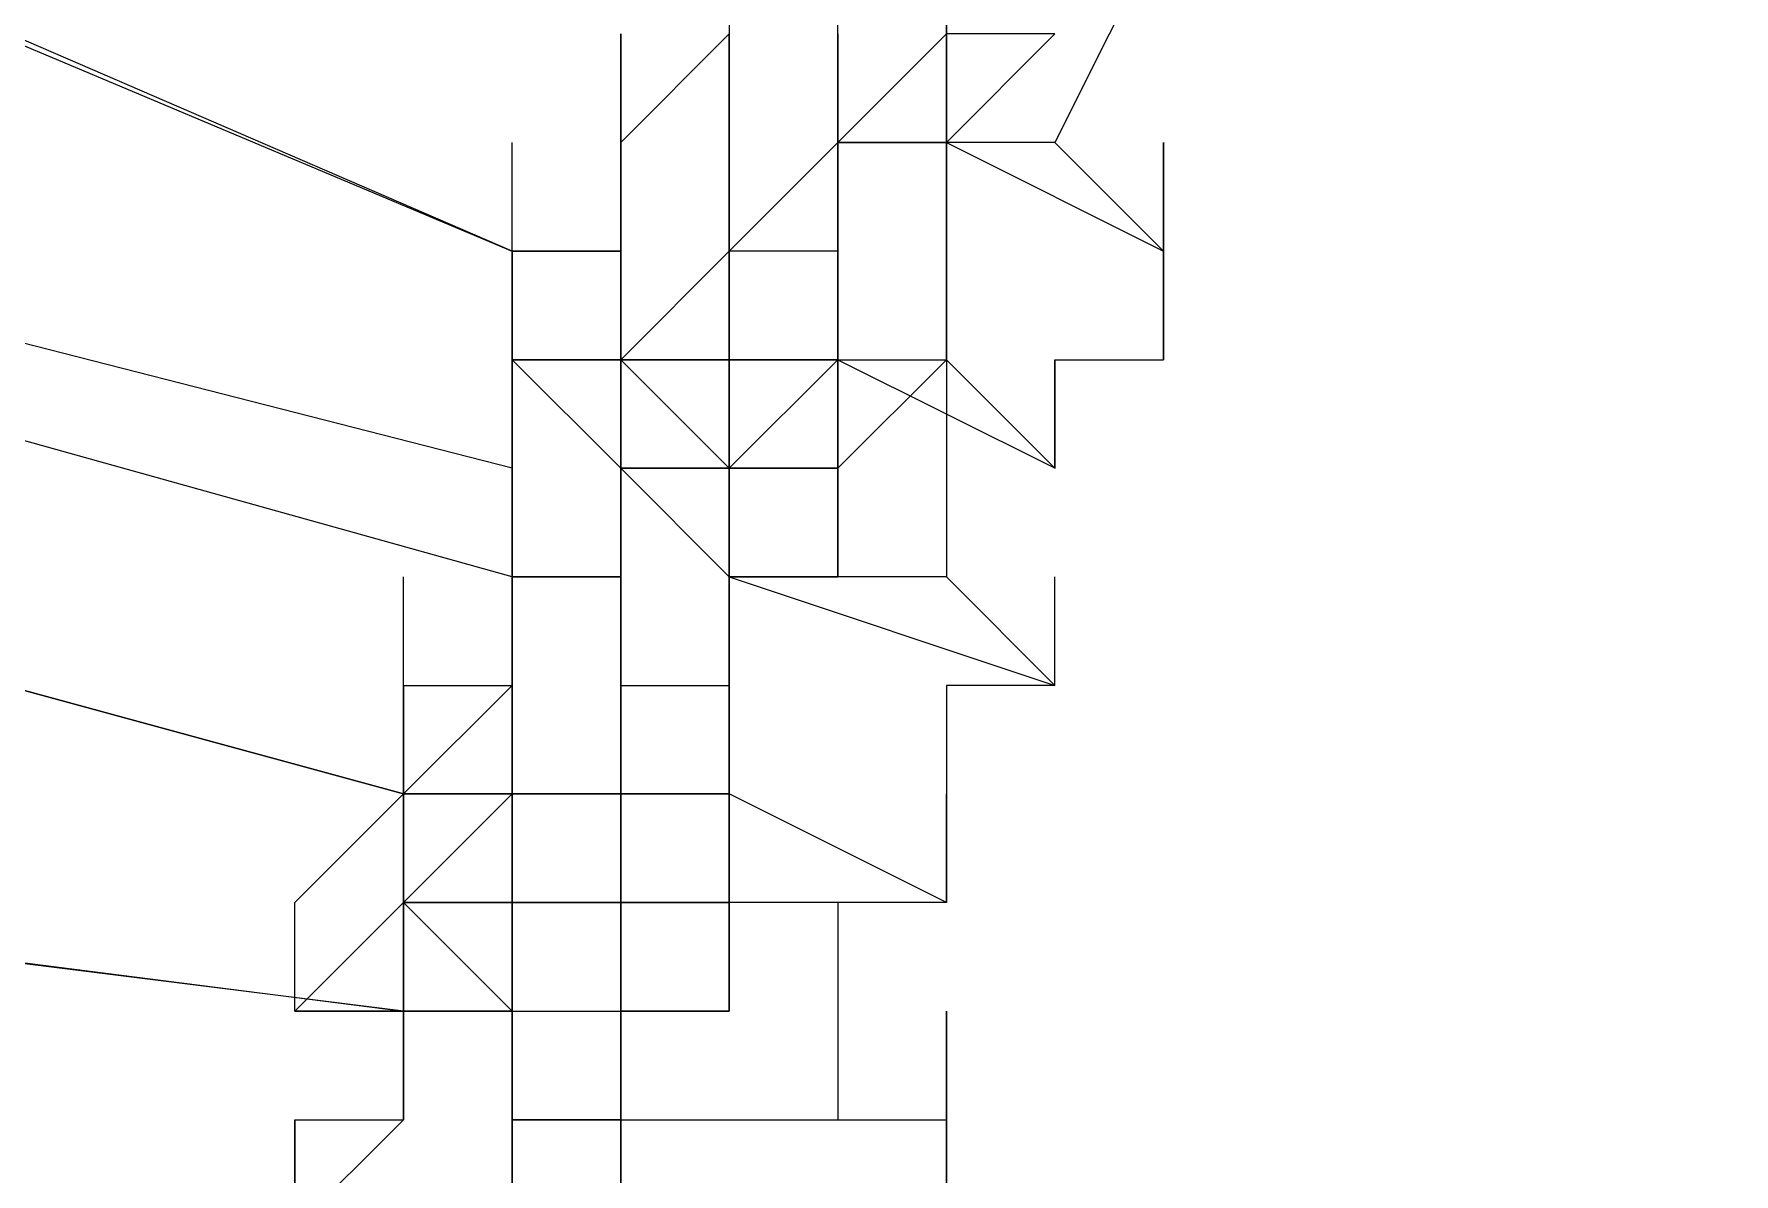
# Model space of a CAD drawing. Header units: inches. Extents: x 3324238 to 135265466, y -1036581 to 20094598.
# Drawn here: x 3353726.348 to 3353727.609, y -519025.387 to -519024.541 of the extents above; entities that cross this region are included whole.
import ezdxf

# ---------------------------------------------------------------- set-up
doc = ezdxf.new("R2010")
doc.units = ezdxf.units.IN
doc.header["$MEASUREMENT"] = 0
doc.layers.add('PDF_Geometry', color=7, linetype='Continuous')

msp = doc.modelspace()

# ---------------------------------------------------------------- linework, layer by layer
at = {"layer": 'PDF_Geometry', "color": 32, "lineweight": 13, "true_color": 0xdd6e00}
msp.add_lwpolyline([(3353740.2386, -519026.0718, 1.00015), (3353717.3563, -519026.0718), (3353717.3563, -519077.0734)], format="xyb", dxfattribs=at)
at = {"layer": 'PDF_Geometry', "lineweight": 25}
for points in [[(3353723.6409, -519023.4129), (3353726.7026, -519024.702)], [(3353726.7832, -519024.7826), (3353726.7832, -519024.8632), (3353726.7832, -519024.7826), (3353726.7832, -519024.8632), (3353726.7832, -519024.7826), (3353726.7832, -519024.7021), (3353726.7832, -519024.6215), (3353726.7832, -519024.5409), (3353726.7832, -519024.6215), (3353726.7832, -519024.7021), (3353726.7832, -519024.6215), (3353726.7832, -519024.7021), (3353726.7832, -519024.6215), (3353726.7832, -519024.7021), (3353726.7832, -519024.7826), (3353726.7832, -519024.8632), (3353726.7832, -519024.7826), (3353726.7832, -519024.7021), (3353726.7832, -519024.7826), (3353726.7832, -519024.7021), (3353726.7832, -519024.7826), (3353726.7832, -519024.7021), (3353726.7832, -519024.7826), (3353726.7832, -519024.8632), (3353726.7832, -519024.7826), (3353726.7832, -519024.7021), (3353726.7026, -519024.7021), (3353723.7214, -519023.4129)], [(3353726.7832, -519025.4272), (3353726.7832, -519025.3466), (3353726.7832, -519025.2661), (3353726.7832, -519025.1855), (3353726.7832, -519025.1049), (3353726.7832, -519025.1855), (3353726.7832, -519025.1049), (3353726.7832, -519025.1855), (3353726.7832, -519025.1049), (3353726.7832, -519025.0243), (3353726.7832, -519024.9438), (3353726.7026, -519024.9438), (3353726.7026, -519025.0243), (3353726.7026, -519024.9438), (3353726.7026, -519024.8632), (3353723.238, -519023.9769)], [(3353726.7026, -519024.8632), (3353726.7026, -519024.9438), (3353726.7832, -519024.9438), (3353726.7026, -519024.9438), (3353723.238, -519023.9769)], [(3353726.622, -519025.1049), (3353726.622, -519025.1855), (3353726.7026, -519025.1855), (3353726.7026, -519025.2661), (3353726.7026, -519025.1855), (3353726.7026, -519025.2661), (3353726.7026, -519025.3466), (3353726.7026, -519025.2661), (3353726.7026, -519025.1855), (3353726.7026, -519025.2661), (3353726.7026, -519025.1855), (3353726.7026, -519025.1049), (3353726.7026, -519025.1855), (3353726.7026, -519025.1049), (3353726.7026, -519025.0243), (3353726.622, -519025.1049), (3353726.622, -519025.0243), (3353726.622, -519025.1049), (3353723.0769, -519024.1381), (3353722.9963, -519024.1381), (3353723.0769, -519024.1381), (3353723.0769, -519024.2186), (3353723.0769, -519024.2992)], [(3353723.0769, -519024.138), (3353726.622, -519025.1049)], [(3353726.9443, -519024.5409), (3353726.9443, -519024.4604), (3353726.9443, -519024.3798)], [(3353726.8637, -519024.4604), (3353726.8637, -519024.5409), (3353726.8637, -519024.6215), (3353726.8637, -519024.7021), (3353726.7832, -519024.7826), (3353726.7832, -519024.7021), (3353726.7832, -519024.7826), (3353726.7832, -519024.8632), (3353726.8637, -519024.9438), (3353726.8637, -519024.8632), (3353726.8637, -519024.9438), (3353727.1054, -519025.0243), (3353727.0249, -519025.0243), (3353727.0249, -519025.1049), (3353727.0249, -519025.1855), (3353726.8637, -519025.1049), (3353726.8637, -519025.1855), (3353726.8637, -519025.1049), (3353726.8637, -519025.1855), (3353726.8637, -519025.1049), (3353726.8637, -519025.0243), (3353726.8637, -519024.9438), (3353726.8637, -519024.8632), (3353726.7832, -519024.8632), (3353726.8637, -519024.8632), (3353726.8637, -519024.9438), (3353726.8637, -519024.8632), (3353726.9443, -519024.8632), (3353726.9443, -519024.7826), (3353726.9443, -519024.7021), (3353726.9443, -519024.7826), (3353726.9443, -519024.8632), (3353726.9443, -519024.7826), (3353727.0249, -519024.7826), (3353727.0249, -519024.7021), (3353727.0249, -519024.6215), (3353726.9443, -519024.6215), (3353726.9443, -519024.5409), (3353726.9443, -519024.6215), (3353726.9443, -519024.5409), (3353726.9443, -519024.6215), (3353726.9443, -519024.5409)], [(3353727.186, -519024.4604), (3353727.1054, -519024.6215)], [(3353726.8637, -519024.702), (3353726.8637, -519024.7826), (3353726.7832, -519024.7826), (3353726.7832, -519024.7021), (3353726.7832, -519024.7826), (3353726.7832, -519024.7021), (3353726.7832, -519024.7826), (3353726.7832, -519024.7021), (3353726.7832, -519024.7826), (3353726.7832, -519024.7021), (3353726.7832, -519024.6215), (3353726.7832, -519024.5409), (3353726.7832, -519024.6215), (3353726.7832, -519024.7021), (3353726.7832, -519024.7826), (3353726.7832, -519024.8632), (3353726.7832, -519024.9438), (3353726.7832, -519024.8632), (3353726.7832, -519024.9438), (3353726.7832, -519025.0243), (3353726.7832, -519024.9438), (3353726.7832, -519024.8632), (3353726.7832, -519024.7826), (3353726.7832, -519024.7021), (3353726.7832, -519024.7826), (3353726.7832, -519024.8632), (3353726.7832, -519024.7826), (3353726.7832, -519024.8632), (3353726.7832, -519024.7826)], [(3353726.7832, -519024.7021), (3353726.7832, -519024.6215), (3353726.7832, -519024.5409)], [(3353726.7832, -519024.6215), (3353726.7832, -519024.7021), (3353726.7832, -519024.6215), (3353726.7832, -519024.7021), (3353726.7832, -519024.6215), (3353726.8637, -519024.5409)], [(3353726.7832, -519024.7021), (3353726.7832, -519024.6215), (3353726.7832, -519024.5409)], [(3353726.8637, -519024.5409), (3353726.7832, -519024.6215), (3353726.7832, -519024.5409)], [(3353727.0249, -519024.5409), (3353727.0249, -519024.6215), (3353727.0249, -519024.7021), (3353727.0249, -519024.7826), (3353727.0249, -519024.9438), (3353726.9443, -519024.9438), (3353726.8637, -519024.9438), (3353726.8637, -519024.8632), (3353726.9443, -519024.8632), (3353726.9443, -519024.7826), (3353726.9443, -519024.8632), (3353726.9443, -519024.7826), (3353726.9443, -519024.8632), (3353726.9443, -519024.7826), (3353726.9443, -519024.7021), (3353726.9443, -519024.6215), (3353726.8637, -519024.7021)], [(3353726.8637, -519024.6215), (3353726.8637, -519024.5409)], [(3353727.0249, -519024.5409), (3353726.9443, -519024.6215), (3353727.0249, -519024.6215), (3353727.0249, -519024.5409)], [(3353726.9443, -519024.5409), (3353726.9443, -519024.6215), (3353726.9443, -519024.5409)], [(3353726.9443, -519024.5409), (3353726.9443, -519024.6215), (3353726.9443, -519024.7021), (3353726.9443, -519024.6215), (3353727.0249, -519024.6215), (3353727.0249, -519024.5409)], [(3353726.9443, -519024.5409), (3353726.9443, -519024.6215), (3353727.0249, -519024.6215), (3353727.186, -519024.7021)], [(3353726.9443, -519024.6215), (3353726.9443, -519024.5409)], [(3353727.0249, -519024.6215), (3353727.0249, -519024.5409)], [(3353727.0249, -519024.5409), (3353727.0249, -519024.6215), (3353727.0249, -519024.5409)], [(3353727.0249, -519024.5409), (3353727.0249, -519024.6215), (3353727.0249, -519024.5409)], [(3353727.0249, -519024.6215), (3353727.0249, -519024.5409)], [(3353727.0249, -519024.6215), (3353727.0249, -519024.5409)], [(3353727.186, -519024.6215), (3353727.186, -519024.7021), (3353727.1054, -519024.6215), (3353727.0249, -519024.6215), (3353727.0249, -519024.5409)], [(3353726.8637, -519024.8632), (3353726.8637, -519024.9438), (3353726.8637, -519025.0243), (3353726.8637, -519024.9438), (3353726.8637, -519024.8632), (3353726.9443, -519024.8632), (3353726.9443, -519024.7826), (3353726.9443, -519024.8632), (3353726.9443, -519024.9438), (3353726.9443, -519024.8632), (3353726.9443, -519024.7826), (3353726.9443, -519024.8632), (3353726.8637, -519024.8632), (3353726.8637, -519024.9438), (3353726.8637, -519024.8632), (3353726.8637, -519024.9438), (3353726.8637, -519024.8632), (3353726.8637, -519024.9438), (3353726.8637, -519024.8632), (3353726.8637, -519024.7826), (3353726.8637, -519024.7021), (3353726.8637, -519024.7826), (3353726.8637, -519024.7021), (3353726.8637, -519024.6215), (3353726.8637, -519024.7021), (3353726.8637, -519024.6215), (3353726.8637, -519024.7021), (3353726.8637, -519024.7826), (3353726.8637, -519024.8632), (3353726.8637, -519024.7826), (3353726.8637, -519024.8632), (3353726.7832, -519024.7826), (3353726.7026, -519024.7826), (3353726.7026, -519024.8632)], [(3353726.7026, -519024.7021), (3353726.7026, -519024.6215)], [(3353726.7026, -519024.7021), (3353726.7026, -519024.6215)], [(3353726.7026, -519024.7021), (3353726.7026, -519024.6215)], [(3353726.7832, -519024.7021), (3353726.7832, -519024.6215)], [(3353726.7832, -519024.7021), (3353726.7832, -519024.6215)], [(3353726.7832, -519024.6215), (3353726.7832, -519024.7021), (3353726.7832, -519024.6215)], [(3353726.7832, -519024.7826), (3353726.7832, -519024.702), (3353726.7832, -519024.6215)], [(3353726.8637, -519024.6215), (3353726.8637, -519024.702), (3353726.8637, -519024.7826), (3353726.8637, -519024.7021), (3353726.8637, -519024.7826), (3353726.8637, -519024.7021), (3353726.8637, -519024.7826), (3353726.8637, -519024.7021), (3353726.8637, -519024.7826), (3353726.9443, -519024.7826), (3353726.9443, -519024.7021), (3353726.9443, -519024.7826), (3353726.9443, -519024.8632), (3353726.9443, -519024.7826), (3353726.9443, -519024.8632), (3353726.9443, -519024.7826), (3353726.9443, -519024.8632), (3353726.9443, -519024.7826), (3353726.9443, -519024.7021), (3353726.9443, -519024.7826), (3353727.0249, -519024.7826), (3353727.0249, -519024.7021), (3353727.0249, -519024.7826), (3353726.9443, -519024.8632), (3353727.0249, -519024.7826), (3353727.1054, -519024.8632), (3353727.1054, -519024.7826), (3353727.1054, -519024.8632)], [(3353726.8637, -519024.7021), (3353726.8637, -519024.6215)], [(3353726.8637, -519024.7021), (3353726.8637, -519024.6215)], [(3353726.8637, -519024.7021), (3353726.8637, -519024.6215)], [(3353726.8637, -519024.7021), (3353726.8637, -519024.6215)], [(3353726.8637, -519024.7021), (3353726.8637, -519024.6215)], [(3353726.8637, -519024.7021), (3353726.8637, -519024.6215)], [(3353726.8637, -519024.7021), (3353726.8637, -519024.6215)], [(3353726.8637, -519024.702), (3353726.8637, -519024.6215)], [(3353726.8637, -519024.7021), (3353726.8637, -519024.6215)], [(3353726.9443, -519024.7021), (3353726.9443, -519024.6215)], [(3353727.0249, -519024.7021), (3353727.0249, -519024.6215)], [(3353727.186, -519024.7021), (3353727.186, -519024.6215)], [(3353726.7026, -519024.7021), (3353726.7832, -519024.7021)], [(3353726.7026, -519024.7826), (3353726.7026, -519024.7021), (3353726.7026, -519024.7826)], [(3353726.7026, -519024.7826), (3353726.7026, -519024.7021)], [(3353726.7026, -519024.7826), (3353726.7026, -519024.7021)], [(3353726.7026, -519024.7826), (3353726.7026, -519024.7021)], [(3353726.7026, -519024.7826), (3353726.7026, -519024.7021)], [(3353726.8637, -519025.2661), (3353726.8637, -519025.1855), (3353726.8637, -519025.2661), (3353726.8637, -519025.1855), (3353726.8637, -519025.1049), (3353726.8637, -519025.0243), (3353726.8637, -519024.9438), (3353726.8637, -519024.8632), (3353726.8637, -519024.7826), (3353726.7832, -519024.7826), (3353726.7832, -519024.7021), (3353726.7026, -519024.7021), (3353726.7026, -519024.7826), (3353726.7026, -519024.8632), (3353726.7026, -519024.7826)], [(3353726.7026, -519024.7021), (3353726.7832, -519024.7021)], [(3353726.7026, -519024.7826), (3353726.7026, -519024.7021)], [(3353726.7026, -519024.7826), (3353726.7026, -519024.7021)], [(3353726.7026, -519024.7826), (3353726.7026, -519024.7021)], [(3353726.7026, -519024.7826), (3353726.7026, -519024.7021)], [(3353726.7026, -519024.7826), (3353726.7026, -519024.7021)], [(3353726.7026, -519024.7021), (3353726.7832, -519024.7021)], [(3353726.7026, -519024.7021), (3353726.7832, -519024.7021)], [(3353726.7832, -519024.7826), (3353726.7832, -519024.702)], [(3353726.9443, -519024.7021), (3353726.8637, -519024.7021), (3353726.7832, -519024.7826)], [(3353726.7832, -519024.7826), (3353726.7832, -519024.7021)], [(3353726.7832, -519024.7826), (3353726.7832, -519024.7021)], [(3353726.7832, -519024.7021), (3353726.7832, -519024.7826)], [(3353726.7832, -519024.7826), (3353726.7832, -519024.7021)], [(3353726.7832, -519024.7826), (3353726.7832, -519024.7021)], [(3353726.7832, -519024.7826), (3353726.7832, -519024.7021)], [(3353726.7832, -519024.7826), (3353726.7832, -519024.7021)], [(3353726.7832, -519024.7826), (3353726.7832, -519024.7021)], [(3353726.7832, -519024.7826), (3353726.7832, -519024.7021)], [(3353726.7832, -519024.7021), (3353726.7832, -519024.7826)], [(3353726.8637, -519024.7826), (3353726.8637, -519024.7021)], [(3353726.8637, -519024.7826), (3353726.8637, -519024.7021)], [(3353726.8637, -519024.7826), (3353726.8637, -519024.7021)], [(3353726.8637, -519024.7826), (3353726.8637, -519024.7021)], [(3353726.9443, -519024.8632), (3353726.9443, -519024.7826), (3353726.9443, -519024.702)], [(3353726.9443, -519024.7826), (3353726.9443, -519024.702)], [(3353726.9443, -519024.7826), (3353726.9443, -519024.702)], [(3353726.9443, -519024.7826), (3353726.9443, -519024.7021)], [(3353726.9443, -519024.7826), (3353726.9443, -519024.7021)], [(3353726.9443, -519024.7826), (3353726.9443, -519024.7021)], [(3353726.9443, -519024.7826), (3353726.9443, -519024.7021)], [(3353727.0249, -519024.7826), (3353727.0249, -519024.702)], [(3353727.0249, -519024.7826), (3353727.0249, -519024.7021)], [(3353727.1054, -519024.7826), (3353727.186, -519024.7826), (3353727.186, -519024.702)], [(3353727.186, -519024.7826), (3353727.186, -519024.702)], [(3353726.7026, -519024.8632), (3353726.7026, -519024.7826)], [(3353726.7026, -519024.8632), (3353726.7026, -519024.7826)], [(3353726.7026, -519024.8632), (3353726.7026, -519024.7826)], [(3353726.7026, -519024.7826), (3353726.7832, -519024.7826)], [(3353726.7832, -519024.7826), (3353726.7026, -519024.7826)], [(3353726.7026, -519024.8632), (3353726.7026, -519024.7826)], [(3353726.7026, -519024.7826), (3353726.7832, -519024.8632)], [(3353726.7832, -519024.7826), (3353726.7026, -519024.7826)], [(3353726.7832, -519024.8632), (3353726.7832, -519024.7826)], [(3353726.7832, -519024.8632), (3353726.7832, -519024.7826)], [(3353726.7832, -519024.8632), (3353726.7832, -519024.7826)], [(3353726.7832, -519024.8632), (3353726.7832, -519024.7826)], [(3353726.7832, -519024.8632), (3353726.7832, -519024.7826)], [(3353726.8637, -519024.7826), (3353726.7832, -519024.7826), (3353726.8637, -519024.7826)], [(3353726.7832, -519024.8632), (3353726.7832, -519024.7826)], [(3353726.8637, -519024.7826), (3353726.9443, -519024.7826)], [(3353726.8637, -519024.8632), (3353726.8637, -519024.7826)], [(3353726.8637, -519024.8632), (3353726.8637, -519024.7826)], [(3353726.9443, -519024.8632), (3353726.9443, -519024.7826), (3353726.8637, -519024.7826)], [(3353726.8637, -519024.8632), (3353726.8637, -519024.7826)], [(3353726.8637, -519024.8632), (3353726.8637, -519024.7826)], [(3353726.8637, -519024.8632), (3353726.8637, -519024.7826)], [(3353726.8637, -519024.8632), (3353726.8637, -519024.7826)], [(3353726.8637, -519024.8632), (3353726.8637, -519024.7826)], [(3353726.8637, -519024.8632), (3353726.8637, -519024.7826)], [(3353726.8637, -519024.8632), (3353726.8637, -519024.7826)], [(3353726.8637, -519024.8632), (3353726.8637, -519024.7826)], [(3353726.8637, -519024.8632), (3353726.8637, -519024.7826)], [(3353726.8637, -519024.8632), (3353726.8637, -519024.7826)], [(3353726.8637, -519024.8632), (3353726.8637, -519024.7826)], [(3353726.8637, -519024.8632), (3353726.8637, -519024.7826)], [(3353726.8637, -519024.8632), (3353726.8637, -519024.7826)], [(3353726.8637, -519024.8632), (3353726.8637, -519024.7826)], [(3353726.8637, -519024.8632), (3353726.8637, -519024.7826)], [(3353726.8637, -519024.8632), (3353726.8637, -519024.7826)], [(3353726.8637, -519024.8632), (3353726.9443, -519024.7826)], [(3353726.8637, -519024.8632), (3353726.8637, -519024.7826)], [(3353726.9443, -519024.7826), (3353727.1055, -519024.8632), (3353727.1055, -519024.7826)], [(3353726.9443, -519024.8632), (3353726.9443, -519024.7826)], [(3353726.9443, -519024.8632), (3353726.9443, -519024.7826)], [(3353726.9443, -519024.8632), (3353726.9443, -519024.7826)], [(3353726.9443, -519024.8632), (3353726.9443, -519024.7826)], [(3353726.9443, -519024.8632), (3353726.9443, -519024.7826)], [(3353726.9443, -519024.7826), (3353726.9443, -519024.8632), (3353726.9443, -519024.7826)], [(3353726.9443, -519024.8632), (3353726.9443, -519024.7826)], [(3353726.8637, -519025.1855), (3353726.8637, -519025.1049), (3353726.7832, -519025.1049), (3353726.7026, -519025.1049), (3353726.7026, -519025.0243), (3353726.7026, -519024.9438), (3353726.7026, -519024.8632), (3353726.7026, -519024.9438), (3353726.7026, -519025.0243), (3353726.7026, -519025.1049), (3353726.7026, -519025.0243)], [(3353726.7026, -519024.9438), (3353726.7026, -519024.8632)], [(3353726.7026, -519024.9438), (3353726.7026, -519024.8632)], [(3353726.7026, -519024.9438), (3353726.7026, -519024.8632)], [(3353726.7026, -519024.9438), (3353726.7026, -519024.8632)], [(3353726.7026, -519024.9438), (3353726.7026, -519024.8632)], [(3353726.7026, -519025.0243), (3353726.7026, -519024.9438), (3353726.7026, -519024.8632)], [(3353726.7832, -519024.8632), (3353726.8637, -519024.8632), (3353726.7832, -519024.8632)], [(3353726.7832, -519024.9438), (3353726.7832, -519024.8632)], [(3353726.7832, -519024.9438), (3353726.7832, -519024.8632)], [(3353726.7832, -519024.9438), (3353726.7832, -519024.8632)], [(3353726.8637, -519024.9438), (3353726.8637, -519024.8632)], [(3353726.8637, -519024.9438), (3353726.8637, -519024.8632)], [(3353726.8637, -519024.9438), (3353726.8637, -519024.8632), (3353726.8637, -519024.9438)], [(3353726.8637, -519024.9438), (3353726.8637, -519024.8632)], [(3353726.8637, -519024.9438), (3353726.8637, -519024.8632), (3353726.8637, -519024.9438)], [(3353726.8637, -519024.9438), (3353726.8637, -519024.8632)], [(3353726.8637, -519024.9438), (3353726.8637, -519024.8632)], [(3353726.8637, -519024.9438), (3353726.8637, -519024.8632)], [(3353726.8637, -519024.9438), (3353726.8637, -519024.8632)], [(3353726.9443, -519024.9438), (3353726.9443, -519024.8632)], [(3353726.9443, -519024.8632), (3353726.9443, -519024.9438)], [(3353726.9443, -519024.9438), (3353726.9443, -519024.8632)], [(3353726.9443, -519024.9438), (3353726.9443, -519024.8632)], [(3353726.9443, -519024.9438), (3353726.9443, -519024.8632)], [(3353726.9443, -519024.9438), (3353726.9443, -519024.8632)], [(3353726.9443, -519024.9438), (3353726.9443, -519024.8632)], [(3353726.622, -519025.0243), (3353726.622, -519024.9438)], [(3353726.622, -519025.1855), (3353726.622, -519025.2661), (3353726.7026, -519025.2661), (3353726.622, -519025.2661), (3353726.622, -519025.1855), (3353726.622, -519025.1049), (3353726.622, -519025.1855), (3353726.622, -519025.2661), (3353726.622, -519025.1855), (3353726.622, -519025.1049), (3353726.622, -519025.0243), (3353726.622, -519025.1049), (3353726.622, -519025.0243), (3353726.622, -519025.1049), (3353726.622, -519025.0243), (3353726.622, -519025.1049), (3353726.622, -519025.1855), (3353726.622, -519025.2661), (3353726.622, -519025.1855), (3353726.622, -519025.2661), (3353726.622, -519025.1855), (3353726.622, -519025.1049), (3353726.622, -519025.1855), (3353726.622, -519025.1049), (3353726.622, -519025.1855), (3353726.622, -519025.1049), (3353726.622, -519025.1855), (3353726.622, -519025.1049), (3353726.622, -519025.0243), (3353726.7026, -519025.0243), (3353726.7026, -519025.1049), (3353726.7026, -519025.1855), (3353726.7026, -519025.1049), (3353726.7026, -519025.0243), (3353726.7026, -519024.9438), (3353726.7026, -519025.0243), (3353726.7026, -519024.9438), (3353726.7832, -519024.9438), (3353726.7832, -519025.0243), (3353726.7832, -519025.1049), (3353726.7832, -519025.0243), (3353726.7832, -519025.1049), (3353726.7832, -519025.1855), (3353726.7832, -519025.2661), (3353726.7832, -519025.3466), (3353726.7026, -519025.3466), (3353726.7026, -519025.4272)], [(3353726.7026, -519024.9438), (3353726.7832, -519024.9438)], [(3353726.7026, -519025.0243), (3353726.7026, -519024.9438)], [(3353726.7832, -519025.0243), (3353726.7832, -519024.9438)], [(3353726.7832, -519025.0243), (3353726.7832, -519024.9438)], [(3353726.7832, -519025.0243), (3353726.7832, -519024.9438)], [(3353726.7832, -519025.0243), (3353726.7832, -519024.9438)], [(3353727.0249, -519025.4272), (3353727.0249, -519025.3466), (3353727.0249, -519025.2661), (3353727.0249, -519025.3466), (3353727.0249, -519025.4272), (3353726.9443, -519025.4272), (3353726.9443, -519025.5078), (3353726.8637, -519025.5078), (3353726.7832, -519025.5078), (3353726.7832, -519025.4272), (3353726.7832, -519025.3466), (3353726.7832, -519025.2661), (3353726.7832, -519025.3466), (3353726.7832, -519025.2661), (3353726.7832, -519025.3466), (3353726.7832, -519025.2661), (3353726.7832, -519025.3466), (3353726.7832, -519025.2661), (3353726.7832, -519025.3466), (3353726.7832, -519025.2661), (3353726.7832, -519025.1855), (3353726.7832, -519025.1049), (3353726.7832, -519025.0243), (3353726.7832, -519024.9438)], [(3353726.7832, -519025.0243), (3353726.7832, -519024.9438)], [(3353726.8637, -519024.9438), (3353726.9443, -519024.9438)], [(3353726.8637, -519024.9438), (3353726.8637, -519025.0243)], [(3353726.8637, -519024.9438), (3353726.8637, -519025.0243)], [(3353726.8637, -519024.9438), (3353726.8637, -519025.0243)], [(3353726.8637, -519025.0243), (3353726.8637, -519024.9438)], [(3353726.9443, -519024.9438), (3353726.8637, -519024.9438)], [(3353726.8637, -519025.0243), (3353726.8637, -519024.9438)], [(3353727.0249, -519024.9438), (3353727.1054, -519025.0243), (3353727.1054, -519024.9438)], [(3353727.1054, -519025.0243), (3353727.1054, -519024.9438)], [(3353726.622, -519025.1049), (3353726.622, -519025.1855), (3353726.7026, -519025.1855), (3353726.7026, -519025.2661), (3353726.7026, -519025.1855), (3353726.7026, -519025.2661), (3353726.7026, -519025.1855), (3353726.7026, -519025.1049), (3353726.622, -519025.1049), (3353726.622, -519025.0243), (3353726.622, -519025.1049), (3353726.7026, -519025.1049), (3353726.622, -519025.1049), (3353726.7026, -519025.1049), (3353726.7832, -519025.1049)], [(3353726.622, -519025.1049), (3353726.622, -519025.0243)], [(3353726.622, -519025.1049), (3353726.622, -519025.0243)], [(3353726.622, -519025.1049), (3353726.622, -519025.0243)], [(3353726.622, -519025.1049), (3353726.622, -519025.0243)], [(3353726.622, -519025.0243), (3353726.7026, -519025.0243)], [(3353726.622, -519025.1049), (3353726.622, -519025.0243)], [(3353726.622, -519025.1049), (3353726.622, -519025.0243)], [(3353726.622, -519025.1049), (3353726.622, -519025.0243)], [(3353726.7026, -519025.1049), (3353726.7026, -519025.0243)], [(3353726.7832, -519025.0243), (3353726.7832, -519025.1049), (3353726.7026, -519025.1049)], [(3353726.7026, -519025.2661), (3353726.7026, -519025.1855), (3353726.7026, -519025.1049), (3353726.7026, -519025.0243)], [(3353726.7026, -519025.1049), (3353726.7026, -519025.0243)], [(3353726.7026, -519025.1855), (3353726.7026, -519025.1049), (3353726.7026, -519025.0243)], [(3353726.7832, -519025.2661), (3353726.7832, -519025.3466), (3353726.7832, -519025.2661), (3353726.7832, -519025.1855), (3353726.8637, -519025.1855), (3353726.7832, -519025.1855), (3353726.8637, -519025.1855), (3353726.8637, -519025.1049), (3353726.8637, -519025.1855), (3353726.7832, -519025.1855), (3353726.7832, -519025.1049), (3353726.7832, -519025.1855), (3353726.7832, -519025.2661), (3353726.7832, -519025.1855), (3353726.7832, -519025.2661), (3353726.7832, -519025.1855), (3353726.7832, -519025.2661), (3353726.7832, -519025.1855), (3353726.7832, -519025.1049), (3353726.7832, -519025.0243)], [(3353726.7832, -519025.1049), (3353726.7832, -519025.0243)], [(3353726.7832, -519025.0243), (3353726.8637, -519025.0243)], [(3353726.7832, -519025.1049), (3353726.7832, -519025.0243)], [(3353726.7832, -519025.1049), (3353726.7832, -519025.0243)], [(3353726.7832, -519025.1049), (3353726.7832, -519025.0243)], [(3353726.7832, -519025.1855), (3353726.7832, -519025.1049), (3353726.7832, -519025.0243)], [(3353726.7832, -519025.1049), (3353726.7832, -519025.0243)], [(3353726.7832, -519025.0243), (3353726.7832, -519025.1049)], [(3353726.7832, -519025.1049), (3353726.7832, -519025.0243)], [(3353726.7832, -519025.1049), (3353726.7832, -519025.0243)], [(3353726.7832, -519025.0243), (3353726.8637, -519025.0243)], [(3353726.8637, -519025.0243), (3353726.8637, -519025.1049), (3353726.8637, -519025.1855), (3353726.8637, -519025.2661), (3353726.8637, -519025.1855)], [(3353726.8637, -519025.0243), (3353726.8637, -519025.1049), (3353726.8637, -519025.0243)], [(3353726.622, -519025.1049), (3353726.5414, -519025.1855)], [(3353726.7026, -519025.2661), (3353726.7026, -519025.1855), (3353726.7026, -519025.1049), (3353726.7026, -519025.1855), (3353726.7026, -519025.2661), (3353726.622, -519025.1855), (3353726.622, -519025.2661), (3353726.622, -519025.3466), (3353726.622, -519025.2661), (3353726.622, -519025.1855), (3353726.622, -519025.2661), (3353726.5414, -519025.2661), (3353726.622, -519025.2661), (3353726.622, -519025.1855), (3353726.622, -519025.1049), (3353726.622, -519025.1855), (3353726.622, -519025.1049)], [(3353726.622, -519025.1049), (3353726.622, -519025.1855)], [(3353726.622, -519025.1855), (3353726.7026, -519025.1049)], [(3353726.622, -519025.1855), (3353726.622, -519025.1049)], [(3353726.622, -519025.1855), (3353726.622, -519025.1049)], [(3353726.622, -519025.1855), (3353726.622, -519025.1049)], [(3353726.622, -519025.1855), (3353726.622, -519025.1049)], [(3353726.7026, -519025.1855), (3353726.622, -519025.1855), (3353726.622, -519025.1049)], [(3353726.622, -519025.1855), (3353726.622, -519025.1049)], [(3353726.622, -519025.1855), (3353726.622, -519025.1049)], [(3353726.622, -519025.1855), (3353726.622, -519025.1049)], [(3353726.7026, -519025.1855), (3353726.7026, -519025.1049)], [(3353726.7026, -519025.1855), (3353726.7026, -519025.1049)], [(3353726.7026, -519025.1855), (3353726.7026, -519025.1049)], [(3353726.7026, -519025.2661), (3353726.7026, -519025.1855), (3353726.7026, -519025.1049), (3353726.7026, -519025.1855)], [(3353726.7026, -519025.1855), (3353726.7026, -519025.1049)], [(3353726.7026, -519025.1855), (3353726.7026, -519025.1049)], [(3353726.7026, -519025.1049), (3353726.7026, -519025.1855), (3353726.7026, -519025.1049)], [(3353726.7832, -519025.1855), (3353726.7832, -519025.1049)], [(3353726.7832, -519025.1855), (3353726.7832, -519025.1049)], [(3353726.7832, -519025.1049), (3353726.7832, -519025.1855)], [(3353726.7832, -519025.1855), (3353726.7832, -519025.1049)], [(3353726.7832, -519025.1855), (3353726.7832, -519025.1049)], [(3353726.7832, -519025.1855), (3353726.7832, -519025.1049)], [(3353726.7832, -519025.1855), (3353726.7832, -519025.1049)], [(3353726.7832, -519025.1855), (3353726.7832, -519025.1049)], [(3353726.7832, -519025.1855), (3353726.7832, -519025.1049)], [(3353726.7832, -519025.1855), (3353726.7832, -519025.1049)], [(3353726.7832, -519025.1855), (3353726.7832, -519025.1049)], [(3353726.7832, -519025.1049), (3353726.8637, -519025.1049)], [(3353726.7832, -519025.266), (3353726.7832, -519025.1855), (3353726.7832, -519025.1049)], [(3353726.7832, -519025.1855), (3353726.7832, -519025.1049)], [(3353726.8637, -519025.1855), (3353726.8637, -519025.1049)], [(3353727.0249, -519025.1855), (3353726.9443, -519025.1855), (3353726.8637, -519025.1855), (3353726.8637, -519025.1049), (3353726.8637, -519025.1855)], [(3353726.8637, -519025.1855), (3353726.8637, -519025.1049)], [(3353726.8637, -519025.1855), (3353726.8637, -519025.1049)], [(3353726.5414, -519025.2661), (3353726.5414, -519025.1855)], [(3353726.5414, -519025.2661), (3353726.622, -519025.1855)], [(3353726.622, -519025.5078), (3353726.622, -519025.5883), (3353726.5414, -519025.5883), (3353726.5414, -519025.5078), (3353726.5414, -519025.4272), (3353726.5414, -519025.5078), (3353726.5414, -519025.4272), (3353726.5414, -519025.3466), (3353726.622, -519025.3466), (3353726.622, -519025.2661), (3353726.7026, -519025.2661), (3353726.7026, -519025.1855), (3353726.7026, -519025.2661), (3353726.7026, -519025.1855), (3353726.7026, -519025.2661), (3353726.7832, -519025.2661)], [(3353726.622, -519025.266), (3353726.622, -519025.1855)], [(3353726.7026, -519025.1855), (3353726.622, -519025.1855)], [(3353726.622, -519025.1855), (3353726.622, -519025.2661), (3353726.622, -519025.1855)], [(3353726.7026, -519025.1855), (3353726.622, -519025.1855), (3353726.7026, -519025.1855)], [(3353726.622, -519025.2661), (3353726.622, -519025.1855)], [(3353726.622, -519025.2661), (3353726.622, -519025.1855)], [(3353726.622, -519025.2661), (3353726.622, -519025.1855)], [(3353726.622, -519025.2661), (3353726.622, -519025.1855)], [(3353726.622, -519025.2661), (3353726.622, -519025.1855)], [(3353726.622, -519025.2661), (3353726.622, -519025.1855)], [(3353726.7026, -519025.2661), (3353726.7026, -519025.1855)], [(3353726.7026, -519025.2661), (3353726.7026, -519025.1855)], [(3353726.7026, -519025.3466), (3353726.7026, -519025.266), (3353726.7026, -519025.1855)], [(3353726.7026, -519025.266), (3353726.7026, -519025.1855)], [(3353726.7026, -519025.2661), (3353726.7026, -519025.1855)], [(3353726.7026, -519025.3466), (3353726.7026, -519025.2661), (3353726.7026, -519025.1855)], [(3353726.7832, -519025.1855), (3353726.7026, -519025.1855), (3353726.7832, -519025.1855)], [(3353726.7026, -519025.2661), (3353726.7026, -519025.1855)], [(3353726.7026, -519025.2661), (3353726.7026, -519025.1855)], [(3353726.7026, -519025.2661), (3353726.7026, -519025.1855)], [(3353726.7026, -519025.2661), (3353726.7026, -519025.1855)], [(3353726.7026, -519025.266), (3353726.7026, -519025.1855)], [(3353726.7026, -519025.2661), (3353726.7026, -519025.1855)], [(3353726.7832, -519025.3466), (3353726.7832, -519025.2661), (3353726.7832, -519025.1855)], [(3353726.7832, -519025.266), (3353726.7832, -519025.1855)], [(3353726.7832, -519025.1855), (3353726.8637, -519025.1855)], [(3353726.7832, -519025.2661), (3353726.7832, -519025.1855)], [(3353726.7832, -519025.266), (3353726.7832, -519025.1855)], [(3353726.7832, -519025.266), (3353726.7832, -519025.1855)], [(3353726.8637, -519025.2661), (3353726.8637, -519025.1855)], [(3353726.9443, -519025.1855), (3353726.9443, -519025.2661), (3353726.9443, -519025.3466)], [(3353726.622, -519025.3466), (3353726.622, -519025.266)], [(3353726.622, -519025.3466), (3353726.622, -519025.266)], [(3353726.622, -519025.2661), (3353726.7026, -519025.2661)], [(3353726.622, -519025.3466), (3353726.622, -519025.2661)], [(3353726.622, -519025.3466), (3353726.622, -519025.2661)], [(3353726.622, -519025.2661), (3353726.7026, -519025.2661)], [(3353726.622, -519025.3466), (3353726.622, -519025.2661)], [(3353726.622, -519025.3466), (3353726.622, -519025.2661)], [(3353726.622, -519025.3466), (3353726.622, -519025.2661)], [(3353726.622, -519025.3466), (3353726.622, -519025.2661)], [(3353726.622, -519025.3466), (3353726.622, -519025.2661)], [(3353726.622, -519025.3466), (3353726.622, -519025.2661)], [(3353726.7026, -519025.2661), (3353726.7026, -519025.3466)], [(3353726.7026, -519025.3466), (3353726.7026, -519025.2661)], [(3353726.7026, -519025.3466), (3353726.7026, -519025.2661)], [(3353726.7026, -519025.2661), (3353726.7026, -519025.3466)], [(3353726.7026, -519025.3466), (3353726.7026, -519025.2661)], [(3353726.7026, -519025.2661), (3353726.7832, -519025.2661)], [(3353726.7026, -519025.3466), (3353726.7026, -519025.2661)], [(3353726.7832, -519025.3466), (3353726.7832, -519025.266)], [(3353726.7832, -519025.2661), (3353726.8637, -519025.2661), (3353726.7832, -519025.2661)], [(3353726.7832, -519025.2661), (3353726.8637, -519025.2661), (3353726.7832, -519025.2661)], [(3353726.8637, -519025.2661), (3353726.7832, -519025.2661), (3353726.8637, -519025.2661)], [(3353726.7832, -519025.3466), (3353726.7832, -519025.2661)], [(3353726.7832, -519025.3466), (3353726.7832, -519025.2661)], [(3353726.7832, -519025.2661), (3353726.7832, -519025.3466)], [(3353726.7832, -519025.3466), (3353726.7832, -519025.2661)], [(3353726.5414, -519025.4272), (3353726.5414, -519025.3466), (3353726.5414, -519025.4272), (3353726.5414, -519025.3466)], [(3353726.5414, -519025.3466), (3353726.5414, -519025.4272), (3353726.622, -519025.3466)], [(3353726.7026, -519025.4272), (3353726.7026, -519025.3466)], [(3353726.7026, -519025.4272), (3353726.7026, -519025.3466), (3353726.7832, -519025.3466), (3353726.7026, -519025.3466), (3353726.7026, -519025.4272), (3353726.7026, -519025.3466), (3353726.7026, -519025.4272)], [(3353726.7026, -519025.3466), (3353726.7026, -519025.4272), (3353726.7026, -519025.3466)], [(3353726.7026, -519025.3466), (3353726.7832, -519025.3466)], [(3353726.7026, -519025.3466), (3353726.7832, -519025.3466)], [(3353726.7832, -519025.3466), (3353726.7832, -519025.4272)], [(3353726.7832, -519025.3466), (3353727.0249, -519025.3466)], [(3353726.7832, -519025.3466), (3353726.9443, -519025.3466), (3353727.0249, -519025.3466)]]:
    msp.add_lwpolyline(points, dxfattribs=at)
for points in [[(3353727.0249, -519024.4604), (3353727.0249, -519024.5409), (3353727.0249, -519024.6215), (3353727.1054, -519024.5409), (3353727.0249, -519024.5409), (3353727.0249, -519024.4604), (3353727.0249, -519024.3798), (3353727.0249, -519024.4604), (3353727.0249, -519024.3798), (3353727.0249, -519024.4604), (3353727.0249, -519024.3798), (3353727.0249, -519024.4604), (3353727.0249, -519024.3798), (3353727.0249, -519024.4604), (3353727.0249, -519024.3798)], [(3353726.7832, -519024.8632), (3353726.7832, -519024.7826), (3353726.7832, -519024.7021), (3353726.7832, -519024.6215), (3353726.7832, -519024.7021), (3353726.7832, -519024.7826)], [(3353726.8637, -519024.6215), (3353726.8637, -519024.7021)], [(3353726.8637, -519024.6215), (3353726.8637, -519024.7021)], [(3353727.186, -519024.6215), (3353727.186, -519024.7021)], [(3353727.186, -519024.6215), (3353727.186, -519024.702)], [(3353726.622, -519025.2661), (3353722.7546, -519024.7826), (3353722.7546, -519024.7021), (3353722.8352, -519024.7826)], [(3353726.7026, -519024.7021), (3353726.7026, -519024.7826)], [(3353726.9443, -519024.702), (3353726.9443, -519024.7826), (3353726.8637, -519024.7826), (3353726.9443, -519024.7826)], [(3353726.8637, -519024.7826), (3353726.8637, -519024.8632), (3353726.8637, -519024.7826), (3353726.8637, -519024.7021), (3353726.8637, -519024.7826), (3353726.8637, -519024.7021)], [(3353726.8637, -519024.7021), (3353726.8637, -519024.7826)], [(3353727.186, -519024.7021), (3353727.186, -519024.7826)], [(3353726.8637, -519024.7826), (3353726.8637, -519024.8632)], [(3353726.8637, -519025.0243), (3353726.8637, -519024.9438)], [(3353726.622, -519025.0243), (3353726.622, -519025.1049)], [(3353726.7026, -519025.0243), (3353726.7026, -519025.1049)], [(3353726.7832, -519025.1049), (3353726.7832, -519025.0243), (3353726.7832, -519025.1049), (3353726.7832, -519025.1855), (3353726.7832, -519025.1049), (3353726.7832, -519025.1855), (3353726.7832, -519025.1049), (3353726.7832, -519025.1855), (3353726.8637, -519025.1855), (3353726.8637, -519025.2661), (3353726.8637, -519025.1855), (3353726.7832, -519025.1855)], [(3353726.622, -519025.1049), (3353726.622, -519025.1855)], [(3353726.7026, -519025.1049), (3353726.7026, -519025.1855)], [(3353726.8637, -519025.1855), (3353726.8637, -519025.1049), (3353726.7832, -519025.1049), (3353726.7832, -519025.1855)], [(3353727.0249, -519025.1049), (3353727.0249, -519025.1855)]]:
    msp.add_lwpolyline(points, close=True, dxfattribs=at)
at = {"layer": 'PDF_Geometry', "color": 32, "lineweight": 13, "true_color": 0xdd6e00}
msp.add_arc((3353728.7974, -519026.0638), 11.9246, 359.96181, 180.03819, dxfattribs=at)

doc.saveas('drawing.dxf')
